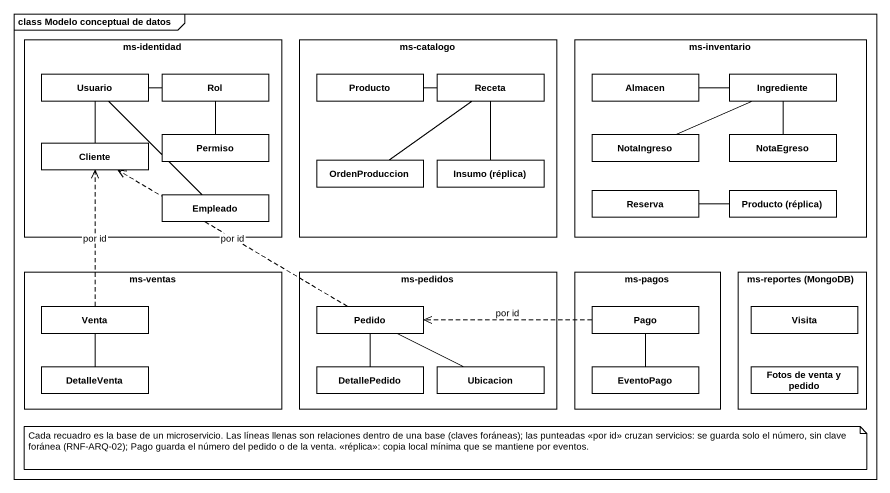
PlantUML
@startuml
mainframe class Modelo conceptual de datos
hide circle
hide empty members
rectangle "ms-identidad" as ms_identidad {
  class Usuario
  class Rol
  class Cliente
  class Permiso
  class Empleado
}
rectangle "ms-catalogo" as ms_catalogo {
  class Producto
  class Receta
  class OrdenProduccion
  class "Insumo (réplica)" as Insumo_réplica
}
rectangle "ms-inventario" as ms_inventario {
  class Almacen
  class Ingrediente
  class NotaIngreso
  class NotaEgreso
  class Reserva
  class "Producto (réplica)" as Producto_réplica
}
rectangle "ms-ventas" as ms_ventas {
  class Venta
  class DetalleVenta
}
rectangle "ms-pedidos" as ms_pedidos {
  class Pedido
  class DetallePedido
  class Ubicacion
}
rectangle "ms-pagos" as ms_pagos {
  class Pago
  class EventoPago
}
rectangle "ms-reportes (MongoDB)" as ms_reportes_MongoDB {
  class Visita
  class "Fotos de venta y pedido" as Fotos_de_venta_y_pedido
}
Usuario -right- Rol
Rol -- Permiso
Receta -left- Producto
Receta -- Insumo_réplica
Ingrediente -left- Almacen
Cliente -up- Usuario
NotaIngreso -right- Ingrediente
NotaEgreso -up- Ingrediente
Empleado -up- Usuario
OrdenProduccion -up- Receta
Reserva -right- Producto_réplica
Venta .up.> Cliente : por id
Pedido .left.> Cliente : por id
Pedido -right- Ubicacion
Pago .left.> Pedido : por id
DetalleVenta -up- Venta
DetallePedido -up- Pedido
EventoPago -up- Pago
note as N1
  Cada recuadro es la base de un microservicio. Las líneas llenas son relaciones dentro de una base (claves foráneas); las punteadas <<por id>> cruzan servicios: se guarda solo el número, sin clave foránea (RNF-ARQ-02); Pago guarda el número del pedido o de la venta. <<réplica>>: copia local mínima que se mantiene por eventos.
end note
@enduml
